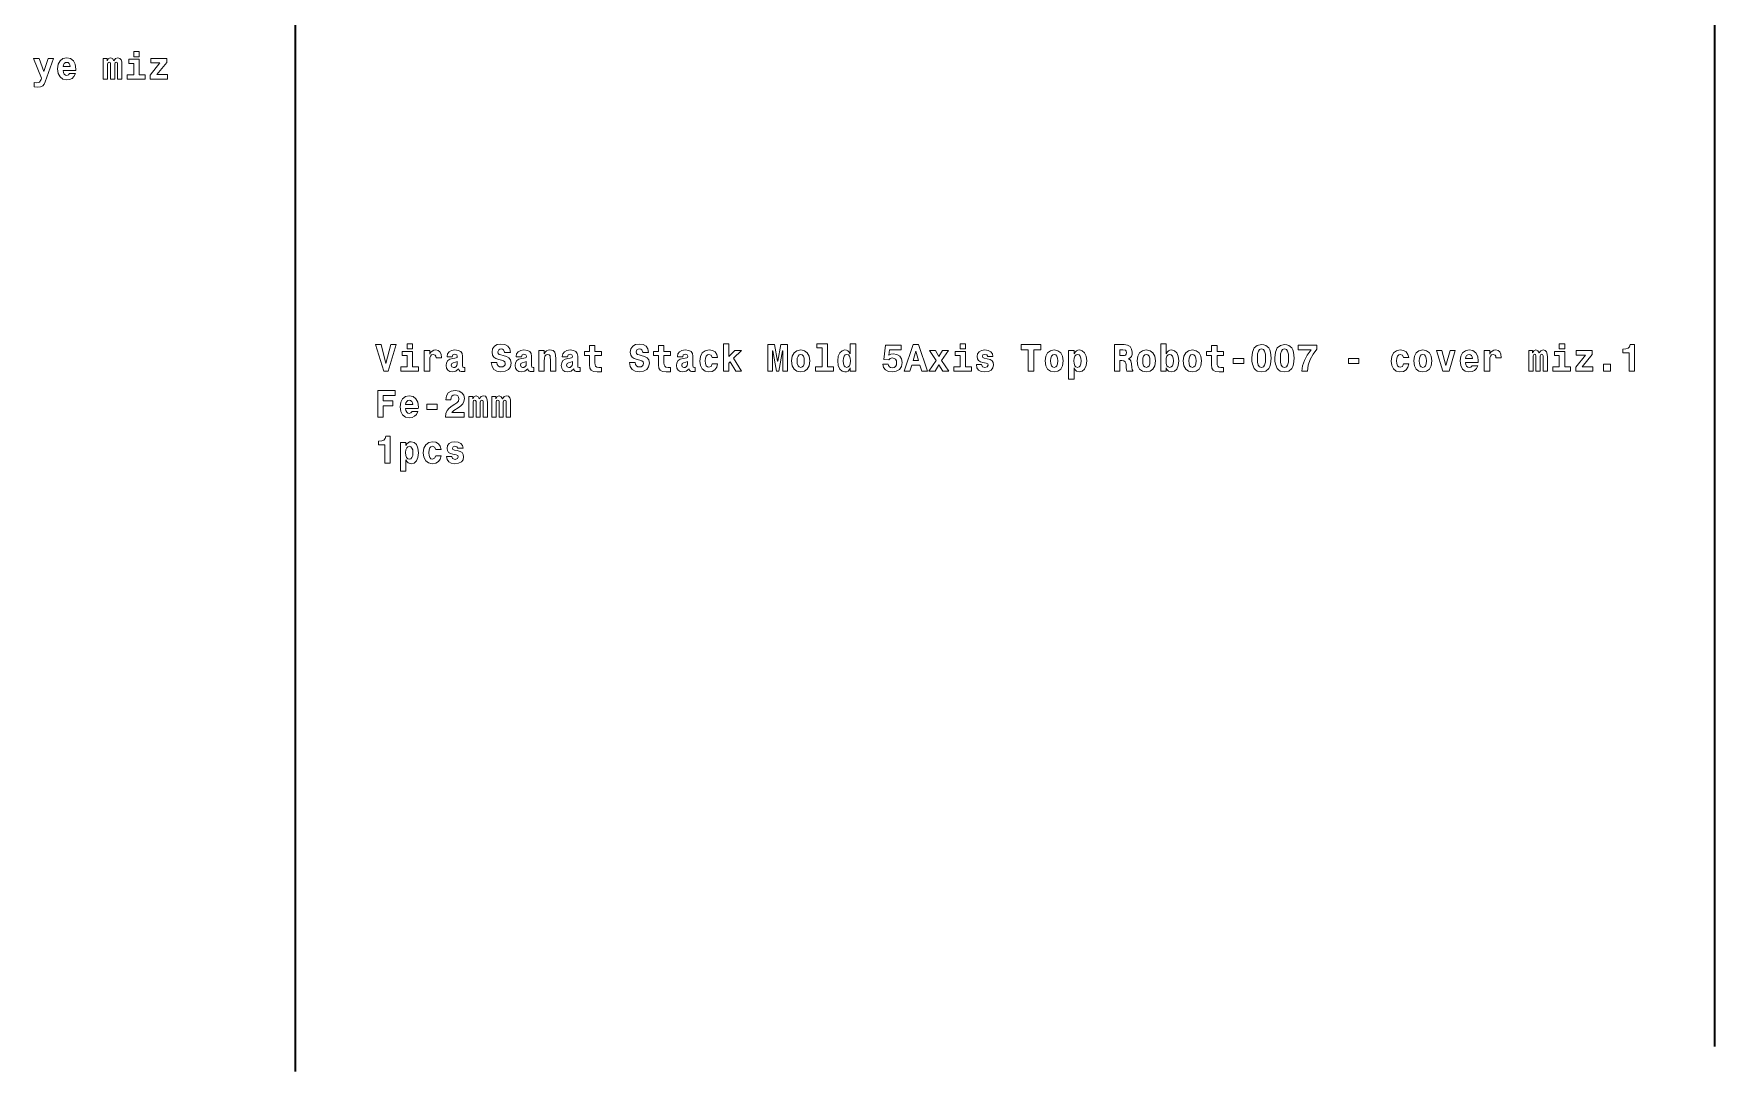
# Model space of a CAD drawing. Extents: x -10871 to 4979, y 1991 to 5869.
# Drawn here: x -8885 to -6987, y 1997 to 3170 of the extents above; entities that cross this region are included whole.
import ezdxf

# ---------------------------------------------------------------- set-up
doc = ezdxf.new("R2010")
doc.units = 0

msp = doc.modelspace()

# ---------------------------------------------------------------- linework, layer by layer
at = {"color": 7, "lineweight": 35}
for p, q in [((-8589.6, 4792.5), (-8589.6, 1997.3)), ((-6986.6, 4787.9), (-6986.6, 2025.4))]:
    msp.add_line(p, q, dxfattribs=at)
at = {"color": 7, "lineweight": 13}
for points in [[(-8884.2, 3109.8), (-8880.3, 3109.3), (-8877, 3109.7), (-8874.7, 3110.7), (-8873.1, 3112.6), (-8871.8, 3115.3), (-8862.3, 3141.6), (-8868.5, 3141.6), (-8873.3, 3126.9), (-8878.7, 3141.6), (-8884.9, 3141.6), (-8876, 3119.4), (-8876.6, 3118), (-8878.3, 3115.1), (-8879.5, 3114.4), (-8881.3, 3114.2), (-8884.2, 3114.7)], [(-8844.3, 3124.6), (-8845.6, 3123.1), (-8847.4, 3122.6), (-8849.1, 3123), (-8850.4, 3124), (-8851.3, 3125.7), (-8851.7, 3128.1), (-8837.3, 3128.1), (-8837.2, 3129.7), (-8837.9, 3135.1), (-8839.9, 3139.2), (-8843.2, 3141.6), (-8847.6, 3142.4), (-8851.8, 3141.5), (-8855, 3139.1), (-8857.1, 3135.2), (-8857.8, 3130), (-8857.1, 3124.7), (-8855, 3120.8), (-8851.9, 3118.4), (-8847.7, 3117.6), (-8844.3, 3118), (-8841.5, 3119.2), (-8839.4, 3121.4), (-8837.8, 3124.6)], [(-8843.6, 3132.6), (-8851.6, 3132.6), (-8851.3, 3134.5), (-8850.4, 3136.1), (-8849.1, 3137), (-8847.6, 3137.3), (-8846, 3137), (-8844.7, 3136.1), (-8844, 3134.6)], [(-8790.1, 3135.6), (-8790.1, 3118.4), (-8785.2, 3118.4), (-8785.2, 3134.4), (-8785.4, 3137.8), (-8786.1, 3140.3), (-8787.5, 3141.8), (-8789.9, 3142.4), (-8792.3, 3141.5), (-8794.4, 3139), (-8795.8, 3141.5), (-8798.1, 3142.4), (-8800.3, 3141.5), (-8801.8, 3139.1), (-8801.8, 3141.6), (-8806.3, 3141.6), (-8806.3, 3118.4), (-8801.4, 3118.4), (-8801.4, 3135.4), (-8800.9, 3137), (-8799.5, 3137.5), (-8798.5, 3137.1), (-8798.1, 3135.9), (-8798.1, 3118.4), (-8793.3, 3118.4), (-8793.3, 3135.4), (-8792.8, 3137), (-8791.4, 3137.5), (-8790.4, 3137.1), (-8790.1, 3135.9)], [(-8758.9, 3123.2), (-8765.6, 3123.2), (-8765.6, 3140.8), (-8777.3, 3140.8), (-8777.3, 3136), (-8771.7, 3136), (-8771.7, 3123.2), (-8779.1, 3123.2), (-8779.1, 3118.4), (-8758.9, 3118.4)], [(-8771.7, 3149.4), (-8771.7, 3143.5), (-8765.6, 3143.5), (-8765.6, 3149.4)], [(-8734.5, 3137.3), (-8734.5, 3141.6), (-8752.5, 3141.6), (-8752.5, 3136.6), (-8742.3, 3136.6), (-8753.2, 3122.9), (-8753.2, 3118.4), (-8733.9, 3118.4), (-8733.9, 3123.4), (-8745.7, 3123.4)], [(-8492.4, 2818.4), (-8498.7, 2818.4), (-8489.5, 2788.4), (-8484.4, 2788.4), (-8475.3, 2818.4), (-8481.6, 2818.4), (-8487, 2797.2)], [(-8450.2, 2793.2), (-8456.9, 2793.2), (-8456.9, 2810.8), (-8468.6, 2810.8), (-8468.6, 2806), (-8463, 2806), (-8463, 2793.2), (-8470.3, 2793.2), (-8470.3, 2788.4), (-8450.2, 2788.4)], [(-8463, 2819.4), (-8463, 2813.5), (-8456.9, 2813.5), (-8456.9, 2819.4)], [(-8443.7, 2811.6), (-8443.7, 2788.4), (-8437.4, 2788.4), (-8437.4, 2800.2), (-8437.3, 2803.3), (-8436.7, 2805.5), (-8435.5, 2806.9), (-8433.5, 2807.4), (-8431.3, 2806.4), (-8430.7, 2805.2), (-8430.4, 2803.6), (-8430.4, 2803.5), (-8424.4, 2803.5), (-8424.4, 2803.9), (-8424.8, 2807.6), (-8426, 2810.2), (-8427.9, 2811.8), (-8430.7, 2812.4), (-8433, 2812.1), (-8434.8, 2811.2), (-8436.3, 2809.7), (-8437.4, 2807.7), (-8437.4, 2811.6)], [(-8412.1, 2804.6), (-8411.4, 2806.8), (-8409.2, 2807.6), (-8407.1, 2807), (-8406.5, 2805.3), (-8406.7, 2803.9), (-8407.6, 2803.3), (-8409.1, 2803), (-8411.6, 2802.8), (-8414.8, 2801.9), (-8417.2, 2800.3), (-8418.6, 2798), (-8419.1, 2795), (-8418.6, 2791.9), (-8417.2, 2789.5), (-8414.9, 2788.1), (-8411.8, 2787.6), (-8408.1, 2788.5), (-8404.9, 2791.2), (-8404.4, 2789.6), (-8403.5, 2788.6), (-8402.2, 2788.1), (-8400.3, 2787.9), (-8397.9, 2788.2), (-8397.9, 2792.7), (-8398.9, 2792.6), (-8400.3, 2793.1), (-8400.5, 2794.9), (-8400.5, 2805.2), (-8401.1, 2808.3), (-8402.6, 2810.6), (-8405.3, 2811.9), (-8409.2, 2812.4), (-8412.9, 2811.8), (-8415.7, 2810.3), (-8417.4, 2808), (-8418, 2804.9), (-8418, 2804.6)], [(-8346.5, 2809.4), (-8347.2, 2813.5), (-8349.3, 2816.6), (-8352.6, 2818.5), (-8357.2, 2819.1), (-8361.3, 2818.5), (-8364.4, 2816.5), (-8366.5, 2813.5), (-8367.2, 2809.7), (-8366.7, 2806.5), (-8365.3, 2804.2), (-8362.8, 2802.6), (-8359.4, 2801.5), (-8356.4, 2800.8), (-8354.1, 2800), (-8352.7, 2799), (-8352.2, 2797.2), (-8352.5, 2795.5), (-8353.4, 2794.3), (-8354.9, 2793.4), (-8356.9, 2793.2), (-8358.8, 2793.5), (-8360.3, 2794.5), (-8361.3, 2796.1), (-8361.7, 2798.3), (-8368.1, 2798.3), (-8367.2, 2793.7), (-8365, 2790.4), (-8361.6, 2788.3), (-8357.1, 2787.6), (-8352.2, 2788.3), (-8348.7, 2790.2), (-8346.4, 2793.4), (-8345.6, 2797.5), (-8346.3, 2801.2), (-8348.1, 2803.5), (-8351, 2805.1), (-8354.8, 2806.1), (-8357.3, 2806.7), (-8359.1, 2807.4), (-8360.2, 2808.4), (-8360.6, 2810.1), (-8359.6, 2812.6), (-8358.4, 2813.3), (-8356.8, 2813.6), (-8355.3, 2813.3), (-8354.1, 2812.5), (-8353.1, 2809.8), (-8353.1, 2809.4)], [(-8334, 2804.6), (-8333.3, 2806.8), (-8331.1, 2807.6), (-8329.1, 2807), (-8328.4, 2805.3), (-8328.6, 2803.9), (-8329.5, 2803.3), (-8331.1, 2803), (-8333.5, 2802.8), (-8336.8, 2801.9), (-8339.1, 2800.3), (-8340.6, 2798), (-8341.1, 2795), (-8340.6, 2791.9), (-8339.1, 2789.5), (-8336.9, 2788.1), (-8333.7, 2787.6), (-8330, 2788.5), (-8326.8, 2791.2), (-8326.3, 2789.6), (-8325.4, 2788.6), (-8324.1, 2788.1), (-8322.2, 2787.9), (-8319.8, 2788.2), (-8319.8, 2792.7), (-8320.8, 2792.6), (-8322.2, 2793.1), (-8322.5, 2794.9), (-8322.5, 2805.2), (-8323, 2808.3), (-8324.5, 2810.6), (-8327.3, 2811.9), (-8331.1, 2812.4), (-8334.8, 2811.8), (-8337.6, 2810.3), (-8339.4, 2808), (-8339.9, 2804.9), (-8339.9, 2804.6)], [(-8314.4, 2811.6), (-8314.4, 2788.4), (-8308.2, 2788.4), (-8308.2, 2799.9), (-8308, 2803.1), (-8307.4, 2805.3), (-8306.1, 2806.7), (-8304.2, 2807.1), (-8302.6, 2806.7), (-8301.7, 2805.6), (-8301.4, 2803.7), (-8301.3, 2801.3), (-8301.3, 2788.4), (-8295.1, 2788.4), (-8295.1, 2802.5), (-8295.4, 2806.6), (-8296.2, 2809.7), (-8298.2, 2811.7), (-8301.8, 2812.4), (-8303.8, 2812.1), (-8305.6, 2811.3), (-8307, 2810), (-8308.2, 2808), (-8308.2, 2811.6)], [(-8282, 2804.6), (-8281.3, 2806.8), (-8279.1, 2807.6), (-8277, 2807), (-8276.3, 2805.3), (-8276.6, 2803.9), (-8277.5, 2803.3), (-8279, 2803), (-8281.4, 2802.8), (-8284.7, 2801.9), (-8287.1, 2800.3), (-8288.5, 2798), (-8289, 2795), (-8288.5, 2791.9), (-8287.1, 2789.5), (-8284.8, 2788.1), (-8281.7, 2787.6), (-8278, 2788.5), (-8274.7, 2791.2), (-8274.3, 2789.6), (-8273.4, 2788.6), (-8272.1, 2788.1), (-8270.2, 2787.9), (-8267.7, 2788.2), (-8267.7, 2792.7), (-8268.8, 2792.6), (-8270.2, 2793.1), (-8270.4, 2794.9), (-8270.4, 2805.2), (-8270.9, 2808.3), (-8272.5, 2810.6), (-8275.2, 2811.9), (-8279.1, 2812.4), (-8282.8, 2811.8), (-8285.5, 2810.3), (-8287.3, 2808), (-8287.9, 2804.9), (-8287.9, 2804.6)], [(-8243.7, 2810.8), (-8251.1, 2810.8), (-8251.1, 2817.6), (-8257.1, 2817.6), (-8257.1, 2810.8), (-8262.9, 2810.8), (-8262.9, 2806), (-8257.1, 2806), (-8257.1, 2795.6), (-8256.8, 2791.9), (-8255.4, 2789.4), (-8252.7, 2788), (-8248.6, 2787.6), (-8243.7, 2787.8), (-8243.7, 2792.7), (-8246.5, 2792.5), (-8248.8, 2792.9), (-8250.2, 2793.9), (-8250.9, 2795.6), (-8251.1, 2797.8), (-8251.1, 2806), (-8243.7, 2806)], [(-8190.4, 2809.4), (-8191.1, 2813.5), (-8193.2, 2816.6), (-8196.5, 2818.5), (-8201, 2819.1), (-8205.1, 2818.5), (-8208.3, 2816.5), (-8210.3, 2813.5), (-8211, 2809.7), (-8210.5, 2806.5), (-8209.1, 2804.2), (-8206.7, 2802.6), (-8203.2, 2801.5), (-8200.3, 2800.8), (-8198, 2800), (-8196.5, 2799), (-8196, 2797.2), (-8196.4, 2795.5), (-8197.3, 2794.3), (-8198.8, 2793.4), (-8200.7, 2793.2), (-8202.6, 2793.5), (-8204.2, 2794.5), (-8205.1, 2796.1), (-8205.5, 2798.3), (-8212, 2798.3), (-8211.1, 2793.7), (-8208.9, 2790.4), (-8205.4, 2788.3), (-8201, 2787.6), (-8196.1, 2788.3), (-8192.5, 2790.2), (-8190.3, 2793.4), (-8189.5, 2797.5), (-8190.1, 2801.2), (-8192, 2803.5), (-8194.9, 2805.1), (-8198.7, 2806.1), (-8201.2, 2806.7), (-8203, 2807.4), (-8204.1, 2808.4), (-8204.5, 2810.1), (-8203.5, 2812.6), (-8202.3, 2813.3), (-8200.7, 2813.6), (-8199.2, 2813.3), (-8198, 2812.5), (-8196.9, 2809.8), (-8196.9, 2809.4)], [(-8165.6, 2810.8), (-8173, 2810.8), (-8173, 2817.6), (-8179.1, 2817.6), (-8179.1, 2810.8), (-8184.9, 2810.8), (-8184.9, 2806), (-8179.1, 2806), (-8179.1, 2795.6), (-8178.7, 2791.9), (-8177.3, 2789.4), (-8174.7, 2788), (-8170.5, 2787.6), (-8165.6, 2787.8), (-8165.6, 2792.7), (-8168.4, 2792.5), (-8170.8, 2792.9), (-8172.2, 2793.9), (-8172.8, 2795.6), (-8173, 2797.8), (-8173, 2806), (-8165.6, 2806)], [(-8151.8, 2804.6), (-8151.2, 2806.8), (-8148.9, 2807.6), (-8146.9, 2807), (-8146.2, 2805.3), (-8146.5, 2803.9), (-8147.3, 2803.3), (-8148.9, 2803), (-8151.3, 2802.8), (-8154.6, 2801.9), (-8157, 2800.3), (-8158.4, 2798), (-8158.9, 2795), (-8158.4, 2791.9), (-8157, 2789.5), (-8154.7, 2788.1), (-8151.6, 2787.6), (-8147.9, 2788.5), (-8144.6, 2791.2), (-8144.1, 2789.6), (-8143.2, 2788.6), (-8141.9, 2788.1), (-8140.1, 2787.9), (-8137.6, 2788.2), (-8137.6, 2792.7), (-8138.7, 2792.6), (-8140, 2793.1), (-8140.3, 2794.9), (-8140.3, 2805.2), (-8140.8, 2808.3), (-8142.4, 2810.6), (-8145.1, 2811.9), (-8148.9, 2812.4), (-8152.7, 2811.8), (-8155.4, 2810.3), (-8157.2, 2808), (-8157.8, 2804.9), (-8157.8, 2804.6)], [(-8118.5, 2796.7), (-8119.7, 2793.8), (-8122.2, 2792.8), (-8123.9, 2793.2), (-8125.2, 2794.6), (-8126, 2796.9), (-8126.3, 2800), (-8126, 2803.2), (-8125.2, 2805.4), (-8123.9, 2806.8), (-8122.2, 2807.3), (-8119.7, 2806.4), (-8118.6, 2803.9), (-8112.5, 2803.9), (-8113.4, 2807.4), (-8115.3, 2810.1), (-8118.3, 2811.8), (-8122.1, 2812.4), (-8126.4, 2811.5), (-8129.7, 2809), (-8131.8, 2805.1), (-8132.5, 2799.9), (-8131.8, 2794.8), (-8129.8, 2790.9), (-8126.6, 2788.4), (-8122.4, 2787.6), (-8118.5, 2788.2), (-8115.4, 2790), (-8113.4, 2792.9), (-8112.5, 2796.7)], [(-8105.8, 2819.4), (-8105.8, 2788.4), (-8099.8, 2788.4), (-8099.8, 2797.4), (-8098.2, 2799.1), (-8092, 2788.4), (-8085.3, 2788.4), (-8094.3, 2803), (-8085.6, 2811.6), (-8093.1, 2811.6), (-8099.8, 2804.8), (-8099.8, 2819.4)], [(-8055.6, 2818.4), (-8055.6, 2788.4), (-8050.5, 2788.4), (-8050.5, 2811.5), (-8050, 2811.5), (-8045.8, 2788.4), (-8043.4, 2788.4), (-8039.3, 2811.5), (-8038.7, 2811.5), (-8038.7, 2788.4), (-8033.6, 2788.4), (-8033.6, 2818.4), (-8041.1, 2818.4), (-8044.5, 2799.9), (-8044.7, 2799.9), (-8048.1, 2818.4)], [(-8028.9, 2800), (-8028.2, 2794.6), (-8026.1, 2790.7), (-8022.9, 2788.4), (-8018.6, 2787.6), (-8014.3, 2788.4), (-8011.1, 2790.7), (-8009, 2794.6), (-8008.3, 2800), (-8009, 2805.2), (-8011.1, 2809.2), (-8014.3, 2811.5), (-8018.6, 2812.4), (-8022.9, 2811.5), (-8026.1, 2809.2), (-8028.2, 2805.2)], [(-8000.2, 2814.6), (-7994.5, 2814.6), (-7994.5, 2793.2), (-8001.7, 2793.2), (-8001.7, 2788.4), (-7981.5, 2788.4), (-7981.5, 2793.2), (-7988.4, 2793.2), (-7988.4, 2819.4), (-8000.2, 2819.4)], [(-7962.6, 2792), (-7962.6, 2788.4), (-7956.4, 2788.4), (-7956.4, 2819.4), (-7962.6, 2819.4), (-7962.6, 2808), (-7963.8, 2810), (-7965.2, 2811.4), (-7966.7, 2812.1), (-7968.6, 2812.4), (-7971.8, 2811.5), (-7974.4, 2809.1), (-7976.1, 2805.2), (-7976.7, 2800), (-7976.1, 2794.7), (-7974.4, 2790.8), (-7971.8, 2788.4), (-7968.6, 2787.6), (-7966.7, 2787.8), (-7965.1, 2788.6), (-7963.8, 2790)], [(-7919.8, 2796.5), (-7925.7, 2796.5), (-7924.9, 2792.7), (-7922.7, 2789.9), (-7919.5, 2788.2), (-7915.3, 2787.5), (-7910.6, 2788.3), (-7907, 2790.4), (-7904.8, 2793.8), (-7903.9, 2798.2), (-7904.7, 2802.2), (-7906.7, 2805.4), (-7909.9, 2807.4), (-7914, 2808.1), (-7916.9, 2807.7), (-7919.1, 2806.6), (-7918.4, 2812.6), (-7905.3, 2812.6), (-7905.3, 2817.7), (-7922.7, 2817.7), (-7924.6, 2801.5), (-7919.2, 2801.2), (-7917.6, 2802.8), (-7915.2, 2803.3), (-7913.1, 2802.9), (-7911.5, 2801.8), (-7910.5, 2800.1), (-7910.2, 2797.9), (-7910.5, 2795.5), (-7911.5, 2793.7), (-7913.1, 2792.7), (-7915.3, 2792.3), (-7917.1, 2792.6), (-7918.4, 2793.4), (-7919.4, 2794.7)], [(-7891.4, 2818.4), (-7901.6, 2788.4), (-7895.2, 2788.4), (-7893.2, 2795.2), (-7884, 2795.2), (-7881.8, 2788.4), (-7875.4, 2788.4), (-7885.5, 2818.4)], [(-7888.5, 2810.9), (-7885.5, 2800.3), (-7891.6, 2800.3)], [(-7865.5, 2800.3), (-7873.8, 2788.4), (-7866.9, 2788.4), (-7862.4, 2795.7), (-7858, 2788.4), (-7851.1, 2788.4), (-7859.4, 2800.3), (-7851.7, 2811.6), (-7858.5, 2811.6), (-7862.5, 2804.9), (-7866.4, 2811.6), (-7873.2, 2811.6)], [(-7825.6, 2793.2), (-7832.3, 2793.2), (-7832.3, 2810.8), (-7844, 2810.8), (-7844, 2806), (-7838.4, 2806), (-7838.4, 2793.2), (-7845.8, 2793.2), (-7845.8, 2788.4), (-7825.6, 2788.4)], [(-7838.4, 2819.4), (-7838.4, 2813.5), (-7832.3, 2813.5), (-7832.3, 2819.4)], [(-7809.1, 2797.6), (-7807.4, 2796.8), (-7806.8, 2795.2), (-7807.8, 2793.3), (-7810.5, 2792.6), (-7813.2, 2793.4), (-7814.2, 2795.9), (-7820.1, 2795.9), (-7819.5, 2792.3), (-7817.6, 2789.7), (-7814.6, 2788.1), (-7810.6, 2787.6), (-7806.4, 2788.1), (-7803.3, 2789.7), (-7801.4, 2792.2), (-7800.7, 2795.5), (-7801.2, 2798.1), (-7802.5, 2800.1), (-7804.7, 2801.6), (-7807.8, 2802.4), (-7811.2, 2803), (-7812.8, 2803.7), (-7813.4, 2805.3), (-7812.7, 2806.8), (-7810.6, 2807.4), (-7808.3, 2806.7), (-7807.3, 2805.1), (-7801.4, 2805.1), (-7801.4, 2805.1), (-7802, 2808.1), (-7803.9, 2810.4), (-7806.8, 2811.8), (-7810.6, 2812.4), (-7814.4, 2811.8), (-7817.1, 2810.3), (-7818.9, 2808), (-7819.4, 2805), (-7819, 2802.5), (-7817.7, 2800.5), (-7815.6, 2799), (-7812.8, 2798.2)], [(-7761.5, 2812.7), (-7761.5, 2788.4), (-7755.2, 2788.4), (-7755.2, 2812.7), (-7747.3, 2812.7), (-7747.3, 2818.4), (-7769.5, 2818.4), (-7769.5, 2812.7)], [(-7742.6, 2800), (-7741.9, 2794.6), (-7739.9, 2790.7), (-7736.6, 2788.4), (-7732.3, 2787.6), (-7728, 2788.4), (-7724.8, 2790.7), (-7722.8, 2794.6), (-7722, 2800), (-7722.8, 2805.2), (-7724.8, 2809.2), (-7728.1, 2811.5), (-7732.4, 2812.4), (-7736.6, 2811.5), (-7739.9, 2809.2), (-7741.9, 2805.2)], [(-7716, 2811.6), (-7716, 2779.4), (-7709.8, 2779.4), (-7709.8, 2792), (-7708.6, 2790), (-7707.2, 2788.6), (-7703.8, 2787.6), (-7700.5, 2788.4), (-7698, 2790.8), (-7696.3, 2794.7), (-7695.6, 2800), (-7696.3, 2805.2), (-7698, 2809.1), (-7700.5, 2811.5), (-7703.8, 2812.4), (-7705.7, 2812.1), (-7707.2, 2811.4), (-7708.6, 2810), (-7709.8, 2808), (-7709.8, 2811.6)], [(-7664.3, 2818.4), (-7664.3, 2788.4), (-7658, 2788.4), (-7658, 2800.3), (-7655.9, 2800.3), (-7653.6, 2800), (-7652.1, 2799.1), (-7651.4, 2797.6), (-7651.1, 2795.5), (-7650.9, 2792.4), (-7650.7, 2790), (-7650.1, 2788.4), (-7643.3, 2788.4), (-7643.3, 2789.2), (-7644.3, 2790.4), (-7644.6, 2792.7), (-7644.9, 2796.7), (-7645.6, 2800.2), (-7646.6, 2801.4), (-7648.2, 2802.2), (-7646.4, 2803.4), (-7645.1, 2805.1), (-7644.4, 2807.1), (-7644.2, 2809.7), (-7644.8, 2813.4), (-7646.5, 2816.1), (-7649.4, 2817.8), (-7653.3, 2818.4)], [(-7658, 2812.7), (-7654.6, 2812.7), (-7651.7, 2812), (-7651, 2811), (-7650.7, 2809.5), (-7651, 2807.7), (-7651.7, 2806.6), (-7653, 2806.1), (-7654.9, 2806), (-7658, 2806)], [(-7638.5, 2800), (-7637.8, 2794.6), (-7635.8, 2790.7), (-7632.6, 2788.4), (-7628.2, 2787.6), (-7623.9, 2788.4), (-7620.7, 2790.7), (-7618.7, 2794.6), (-7617.9, 2800), (-7618.7, 2805.2), (-7620.7, 2809.2), (-7624, 2811.5), (-7628.3, 2812.4), (-7632.6, 2811.5), (-7635.8, 2809.2), (-7637.8, 2805.2)], [(-7611.9, 2819.4), (-7611.9, 2788.4), (-7605.7, 2788.4), (-7605.7, 2792), (-7604.5, 2790), (-7603.2, 2788.6), (-7599.7, 2787.6), (-7596.5, 2788.4), (-7593.9, 2790.8), (-7592.2, 2794.7), (-7591.5, 2800), (-7592.2, 2805.2), (-7593.9, 2809.1), (-7596.5, 2811.5), (-7599.7, 2812.4), (-7601.6, 2812.1), (-7603.2, 2811.4), (-7604.5, 2810), (-7605.7, 2808), (-7605.7, 2819.4)], [(-7586.5, 2800), (-7585.8, 2794.6), (-7583.7, 2790.7), (-7580.5, 2788.4), (-7576.2, 2787.6), (-7571.9, 2788.4), (-7568.7, 2790.7), (-7566.6, 2794.6), (-7565.9, 2800), (-7566.6, 2805.2), (-7568.7, 2809.2), (-7571.9, 2811.5), (-7576.2, 2812.4), (-7580.5, 2811.5), (-7583.7, 2809.2), (-7585.8, 2805.2)], [(-7541, 2810.8), (-7548.4, 2810.8), (-7548.4, 2817.6), (-7554.5, 2817.6), (-7554.5, 2810.8), (-7560.3, 2810.8), (-7560.3, 2806), (-7554.5, 2806), (-7554.5, 2795.6), (-7554.1, 2791.9), (-7552.8, 2789.4), (-7550.1, 2788), (-7546, 2787.6), (-7541, 2787.8), (-7541, 2792.7), (-7543.9, 2792.5), (-7546.2, 2792.9), (-7547.6, 2793.9), (-7548.3, 2795.6), (-7548.4, 2797.8), (-7548.4, 2806), (-7541, 2806)], [(-7509, 2803.5), (-7508.9, 2799.7), (-7508.4, 2796.4), (-7506.4, 2791.5), (-7504.9, 2789.8), (-7503, 2788.5), (-7498.1, 2787.6), (-7493.3, 2788.5), (-7489.9, 2791.4), (-7488.8, 2793.6), (-7487.9, 2796.2), (-7487.2, 2803), (-7487.9, 2809.8), (-7488.8, 2812.5), (-7489.9, 2814.7), (-7493.4, 2817.6), (-7495.6, 2818.3), (-7498.1, 2818.6), (-7502.9, 2817.6), (-7506.3, 2814.7), (-7508.4, 2810)], [(-7498.2, 2813.5), (-7496, 2812.9), (-7494.6, 2810.9), (-7493.8, 2807.7), (-7493.5, 2803.1), (-7493.8, 2798.4), (-7494.6, 2795.2), (-7496, 2793.2), (-7498.2, 2792.6), (-7500.4, 2793.2), (-7501.8, 2795.2), (-7502.6, 2798.6), (-7502.8, 2803.4), (-7502.5, 2807.9), (-7501.7, 2811), (-7500.3, 2812.9)], [(-7483, 2803.5), (-7482.9, 2799.7), (-7482.4, 2796.4), (-7480.4, 2791.5), (-7478.9, 2789.8), (-7477, 2788.5), (-7472.1, 2787.6), (-7467.3, 2788.5), (-7463.9, 2791.4), (-7462.8, 2793.6), (-7461.9, 2796.2), (-7461.2, 2803), (-7461.9, 2809.8), (-7462.8, 2812.5), (-7463.9, 2814.7), (-7467.3, 2817.6), (-7469.5, 2818.3), (-7472.1, 2818.6), (-7476.8, 2817.6), (-7480.3, 2814.7), (-7482.3, 2810)], [(-7472.1, 2813.5), (-7470, 2812.9), (-7468.6, 2810.9), (-7467.8, 2807.7), (-7467.5, 2803.1), (-7467.8, 2798.4), (-7468.6, 2795.2), (-7470, 2793.2), (-7472.1, 2792.6), (-7474.3, 2793.2), (-7475.8, 2795.2), (-7476.5, 2798.6), (-7476.8, 2803.4), (-7476.5, 2807.9), (-7475.7, 2811), (-7474.3, 2812.9)], [(-7452.6, 2788.4), (-7446.3, 2788.4), (-7445.3, 2795.2), (-7443.2, 2801.6), (-7439.9, 2807.5), (-7435.5, 2813.2), (-7435.5, 2817.7), (-7456.9, 2817.7), (-7456.9, 2812.6), (-7442, 2812.6), (-7446.4, 2806.6), (-7449.7, 2800.6), (-7451.7, 2794.5)], [(-7337.8, 2796.7), (-7339, 2793.8), (-7341.5, 2792.8), (-7343.2, 2793.2), (-7344.5, 2794.6), (-7345.3, 2796.9), (-7345.6, 2800), (-7345.3, 2803.2), (-7344.5, 2805.4), (-7343.2, 2806.8), (-7341.5, 2807.3), (-7339, 2806.4), (-7337.9, 2803.9), (-7331.8, 2803.9), (-7332.7, 2807.4), (-7334.6, 2810.1), (-7337.6, 2811.8), (-7341.4, 2812.4), (-7345.7, 2811.5), (-7349, 2809), (-7351.1, 2805.1), (-7351.8, 2799.9), (-7351.1, 2794.8), (-7349.1, 2790.9), (-7346, 2788.4), (-7341.8, 2787.6), (-7337.8, 2788.2), (-7334.7, 2790), (-7332.7, 2792.9), (-7331.8, 2796.7)], [(-7326.2, 2800), (-7325.5, 2794.6), (-7323.5, 2790.7), (-7320.3, 2788.4), (-7316, 2787.6), (-7311.7, 2788.4), (-7308.4, 2790.7), (-7306.4, 2794.6), (-7305.7, 2800), (-7306.4, 2805.2), (-7308.4, 2809.2), (-7311.7, 2811.5), (-7316, 2812.4), (-7320.3, 2811.5), (-7323.5, 2809.2), (-7325.5, 2805.2)], [(-7300.4, 2811.6), (-7293.5, 2788.4), (-7286.3, 2788.4), (-7279.5, 2811.6), (-7285.2, 2811.6), (-7289.8, 2794.9), (-7294.6, 2811.6)], [(-7260.4, 2794.6), (-7261.7, 2793.1), (-7263.6, 2792.6), (-7265.2, 2793), (-7266.5, 2794), (-7267.4, 2795.7), (-7267.9, 2798.1), (-7253.4, 2798.1), (-7253.4, 2799.7), (-7254, 2805.1), (-7256.1, 2809.2), (-7259.3, 2811.6), (-7263.7, 2812.4), (-7267.9, 2811.5), (-7271.2, 2809.1), (-7273.2, 2805.2), (-7273.9, 2800), (-7273.2, 2794.7), (-7271.2, 2790.8), (-7268, 2788.4), (-7263.9, 2787.6), (-7260.4, 2788), (-7257.6, 2789.2), (-7255.5, 2791.4), (-7253.9, 2794.6)], [(-7246.6, 2811.6), (-7246.6, 2788.4), (-7240.4, 2788.4), (-7240.4, 2800.2), (-7240.3, 2803.3), (-7239.6, 2805.5), (-7238.4, 2806.9), (-7236.4, 2807.4), (-7234.2, 2806.4), (-7233.6, 2805.2), (-7233.4, 2803.6), (-7233.4, 2803.5), (-7227.4, 2803.5), (-7227.4, 2803.9), (-7227.8, 2807.6), (-7228.9, 2810.2), (-7230.8, 2811.8), (-7233.6, 2812.4), (-7235.9, 2812.1), (-7237.7, 2811.2), (-7239.2, 2809.7), (-7240.4, 2807.7), (-7240.4, 2811.6)], [(-7180.2, 2805.6), (-7180.2, 2788.4), (-7175.3, 2788.4), (-7175.3, 2804.4), (-7175.5, 2807.8), (-7176.2, 2810.3), (-7177.6, 2811.8), (-7180, 2812.4), (-7182.5, 2811.5), (-7184.5, 2809), (-7185.9, 2811.5), (-7188.3, 2812.4), (-7190.4, 2811.5), (-7191.9, 2809.1), (-7191.9, 2811.6), (-7196.4, 2811.6), (-7196.4, 2788.4), (-7191.5, 2788.4), (-7191.5, 2805.4), (-7191, 2807), (-7189.6, 2807.5), (-7188.6, 2807.1), (-7188.3, 2805.9), (-7188.3, 2788.4), (-7183.4, 2788.4), (-7183.4, 2805.4), (-7182.9, 2807), (-7181.6, 2807.5), (-7180.6, 2807.1), (-7180.2, 2805.9)], [(-7149, 2793.2), (-7155.7, 2793.2), (-7155.7, 2810.8), (-7167.4, 2810.8), (-7167.4, 2806), (-7161.8, 2806), (-7161.8, 2793.2), (-7169.2, 2793.2), (-7169.2, 2788.4), (-7149, 2788.4)], [(-7161.8, 2819.4), (-7161.8, 2813.5), (-7155.7, 2813.5), (-7155.7, 2819.4)], [(-7124.6, 2807.3), (-7124.6, 2811.6), (-7142.6, 2811.6), (-7142.6, 2806.6), (-7132.4, 2806.6), (-7143.3, 2792.9), (-7143.3, 2788.4), (-7124, 2788.4), (-7124, 2793.4), (-7135.8, 2793.4)], [(-7083, 2809), (-7083, 2788.4), (-7077, 2788.4), (-7077, 2818.6), (-7081.8, 2818.6), (-7082.6, 2816), (-7084.1, 2814.4), (-7086.5, 2813.5), (-7089.9, 2813.3), (-7090.2, 2813.3), (-7090.2, 2809)], [(-8406.5, 2796.7), (-8406.9, 2794.9), (-8407.8, 2793.6), (-8409.1, 2792.7), (-8410.7, 2792.4), (-8412.5, 2793.2), (-8413.2, 2795.1), (-8412.6, 2796.9), (-8411.1, 2797.9), (-8408.4, 2798.4), (-8406.5, 2799.4)], [(-8328.5, 2796.7), (-8328.8, 2794.9), (-8329.7, 2793.6), (-8331.1, 2792.7), (-8332.7, 2792.4), (-8334.4, 2793.2), (-8335.1, 2795.1), (-8334.6, 2796.9), (-8333, 2797.9), (-8330.4, 2798.4), (-8328.5, 2799.4)], [(-8276.4, 2796.7), (-8276.8, 2794.9), (-8277.7, 2793.6), (-8279, 2792.7), (-8280.6, 2792.4), (-8282.4, 2793.2), (-8283, 2795.1), (-8282.5, 2796.9), (-8281, 2797.9), (-8278.3, 2798.4), (-8276.4, 2799.4)], [(-8146.3, 2796.7), (-8146.7, 2794.9), (-8147.6, 2793.6), (-8148.9, 2792.7), (-8150.5, 2792.4), (-8152.3, 2793.2), (-8152.9, 2795.1), (-8152.4, 2796.9), (-8150.9, 2797.9), (-8148.2, 2798.4), (-8146.3, 2799.4)], [(-8018.6, 2807.3), (-8016.8, 2806.8), (-8015.5, 2805.4), (-8014.8, 2803.1), (-8014.5, 2800), (-8014.8, 2796.8), (-8015.5, 2794.6), (-8016.8, 2793.2), (-8018.6, 2792.7), (-8020.3, 2793.2), (-8021.6, 2794.6), (-8022.4, 2796.9), (-8022.7, 2800.2), (-8022.4, 2803.2), (-8021.6, 2805.4), (-8020.3, 2806.8)], [(-7966.5, 2807.2), (-7964.7, 2806.7), (-7963.4, 2805.4), (-7962.6, 2803.1), (-7962.2, 2800), (-7962.6, 2796.8), (-7963.4, 2794.6), (-7964.8, 2793.2), (-7966.5, 2792.7), (-7968.2, 2793.2), (-7969.5, 2794.6), (-7970.3, 2796.8), (-7970.5, 2800), (-7970.3, 2803.1), (-7969.5, 2805.4), (-7968.2, 2806.7)], [(-7732.3, 2807.3), (-7730.6, 2806.8), (-7729.3, 2805.4), (-7728.5, 2803.1), (-7728.2, 2800), (-7728.5, 2796.8), (-7729.3, 2794.6), (-7730.6, 2793.2), (-7732.3, 2792.7), (-7734.1, 2793.2), (-7735.4, 2794.6), (-7736.2, 2796.9), (-7736.4, 2800.2), (-7736.2, 2803.2), (-7735.3, 2805.4), (-7734, 2806.8)], [(-7705.9, 2807.2), (-7704.2, 2806.7), (-7702.9, 2805.4), (-7702.1, 2803.1), (-7701.8, 2800), (-7702.1, 2796.8), (-7702.9, 2794.6), (-7704.2, 2793.2), (-7705.9, 2792.7), (-7707.7, 2793.2), (-7709, 2794.6), (-7709.8, 2796.9), (-7710.1, 2800.2), (-7709.8, 2803.2), (-7709, 2805.4), (-7707.6, 2806.7)], [(-7628.2, 2807.3), (-7626.5, 2806.8), (-7625.2, 2805.4), (-7624.4, 2803.1), (-7624.1, 2800), (-7624.4, 2796.8), (-7625.2, 2794.6), (-7626.5, 2793.2), (-7628.2, 2792.7), (-7630, 2793.2), (-7631.3, 2794.6), (-7632.1, 2796.9), (-7632.3, 2800.2), (-7632.1, 2803.2), (-7631.3, 2805.4), (-7630, 2806.8)], [(-7601.8, 2807.2), (-7600.1, 2806.7), (-7598.8, 2805.4), (-7598, 2803.1), (-7597.7, 2800), (-7598, 2796.8), (-7598.8, 2794.6), (-7600.1, 2793.2), (-7601.8, 2792.7), (-7603.6, 2793.2), (-7604.9, 2794.6), (-7605.7, 2796.9), (-7606, 2800.2), (-7605.7, 2803.2), (-7604.9, 2805.4), (-7603.5, 2806.7)], [(-7576.2, 2807.3), (-7574.5, 2806.8), (-7573.2, 2805.4), (-7572.4, 2803.1), (-7572.1, 2800), (-7572.4, 2796.8), (-7573.2, 2794.6), (-7574.5, 2793.2), (-7576.2, 2792.7), (-7578, 2793.2), (-7579.3, 2794.6), (-7580, 2796.9), (-7580.3, 2800.2), (-7580, 2803.2), (-7579.2, 2805.4), (-7577.9, 2806.8)], [(-7530.1, 2802.9), (-7530.1, 2797.1), (-7518.2, 2797.1), (-7518.2, 2802.9)], [(-7399.9, 2802.9), (-7399.9, 2797.1), (-7388.1, 2797.1), (-7388.1, 2802.9)], [(-7316, 2807.3), (-7314.2, 2806.8), (-7312.9, 2805.4), (-7312.1, 2803.1), (-7311.8, 2800), (-7312.1, 2796.8), (-7312.9, 2794.6), (-7314.2, 2793.2), (-7316, 2792.7), (-7317.7, 2793.2), (-7319, 2794.6), (-7319.8, 2796.9), (-7320.1, 2800.2), (-7319.8, 2803.2), (-7319, 2805.4), (-7317.7, 2806.8)], [(-7259.7, 2802.6), (-7267.8, 2802.6), (-7267.4, 2804.5), (-7266.5, 2806.1), (-7265.2, 2807), (-7263.7, 2807.3), (-7262.1, 2807), (-7260.9, 2806.1), (-7260.1, 2804.6)], [(-7111.7, 2796.3), (-7111.7, 2788.4), (-7103.8, 2788.4), (-7103.8, 2796.3)], [(-8496.2, 2766.5), (-8496.2, 2736.5), (-8490, 2736.5), (-8490, 2749.1), (-8479.3, 2749.1), (-8479.3, 2754.8), (-8490, 2754.8), (-8490, 2760.8), (-8476.6, 2760.8), (-8476.6, 2766.5)], [(-8457.5, 2742.7), (-8458.8, 2741.3), (-8460.6, 2740.7), (-8462.3, 2741.1), (-8463.6, 2742.1), (-8464.5, 2743.8), (-8464.9, 2746.2), (-8450.5, 2746.2), (-8450.4, 2747.8), (-8451.1, 2753.3), (-8453.1, 2757.3), (-8456.4, 2759.7), (-8460.8, 2760.5), (-8465, 2759.7), (-8468.2, 2757.2), (-8470.3, 2753.3), (-8471, 2748.1), (-8470.3, 2742.9), (-8468.2, 2738.9), (-8465.1, 2736.5), (-8460.9, 2735.7), (-8457.5, 2736.1), (-8454.7, 2737.4), (-8452.6, 2739.5), (-8451, 2742.7)], [(-8456.8, 2750.7), (-8464.8, 2750.7), (-8464.5, 2752.7), (-8463.6, 2754.2), (-8462.3, 2755.1), (-8460.8, 2755.5), (-8459.2, 2755.1), (-8457.9, 2754.2), (-8457.2, 2752.7)], [(-8413.8, 2755.9), (-8413.8, 2756.2), (-8413.5, 2758.5), (-8412.6, 2760.2), (-8411.1, 2761.3), (-8409.1, 2761.7), (-8407.2, 2761.3), (-8405.8, 2760.4), (-8404.9, 2759.1), (-8404.6, 2757.3), (-8405.2, 2754.7), (-8406.8, 2752.8), (-8409.2, 2751), (-8412.2, 2749.1), (-8415.6, 2746.5), (-8418, 2743.8), (-8419.4, 2740.5), (-8419.9, 2736.5), (-8398.7, 2736.5), (-8398.7, 2741.6), (-8412.5, 2741.6), (-8411.6, 2742.9), (-8410.2, 2744.1), (-8405.5, 2747.1), (-8402.5, 2749.3), (-8400.3, 2751.6), (-8398.9, 2754.2), (-8398.4, 2757.4), (-8399.1, 2761.2), (-8401.2, 2764.1), (-8404.5, 2766), (-8409, 2766.7), (-8413.4, 2766), (-8416.6, 2763.9), (-8418.7, 2760.5), (-8419.4, 2756), (-8419.4, 2755.9)], [(-8377.3, 2753.7), (-8377.3, 2736.5), (-8372.3, 2736.5), (-8372.3, 2752.5), (-8372.6, 2755.9), (-8373.3, 2758.4), (-8374.7, 2760), (-8377.1, 2760.5), (-8379.5, 2759.7), (-8381.6, 2757.2), (-8382.9, 2759.6), (-8385.3, 2760.5), (-8387.5, 2759.7), (-8389, 2757.2), (-8389, 2759.7), (-8393.4, 2759.7), (-8393.4, 2736.5), (-8388.6, 2736.5), (-8388.6, 2753.5), (-8388.1, 2755.1), (-8386.7, 2755.6), (-8385.7, 2755.2), (-8385.3, 2754), (-8385.3, 2736.5), (-8380.5, 2736.5), (-8380.5, 2753.5), (-8380, 2755.1), (-8378.6, 2755.6), (-8377.6, 2755.2), (-8377.3, 2754)], [(-8351.3, 2753.7), (-8351.3, 2736.5), (-8346.3, 2736.5), (-8346.3, 2752.5), (-8346.5, 2755.9), (-8347.2, 2758.4), (-8348.7, 2760), (-8351, 2760.5), (-8353.5, 2759.7), (-8355.5, 2757.2), (-8356.9, 2759.6), (-8359.3, 2760.5), (-8361.5, 2759.7), (-8363, 2757.2), (-8363, 2759.7), (-8367.4, 2759.7), (-8367.4, 2736.5), (-8362.5, 2736.5), (-8362.5, 2753.5), (-8362.1, 2755.1), (-8360.7, 2755.6), (-8359.6, 2755.2), (-8359.3, 2754), (-8359.3, 2736.5), (-8354.5, 2736.5), (-8354.5, 2753.5), (-8354, 2755.1), (-8352.6, 2755.6), (-8351.6, 2755.2), (-8351.3, 2754)], [(-8440.9, 2751), (-8440.9, 2745.2), (-8429, 2745.2), (-8429, 2751)], [(-8488.2, 2705.3), (-8488.2, 2684.6), (-8482.2, 2684.6), (-8482.2, 2714.8), (-8487.1, 2714.8), (-8487.8, 2712.2), (-8489.3, 2710.6), (-8491.7, 2709.7), (-8495.1, 2709.5), (-8495.4, 2709.5), (-8495.4, 2705.3)], [(-8470.6, 2707.9), (-8470.6, 2675.6), (-8464.5, 2675.6), (-8464.5, 2688.2), (-8463.3, 2686.2), (-8461.9, 2684.8), (-8458.5, 2683.8), (-8455.2, 2684.6), (-8452.6, 2687), (-8450.9, 2691), (-8450.3, 2696.3), (-8450.9, 2701.5), (-8452.6, 2705.4), (-8455.2, 2707.8), (-8458.5, 2708.7), (-8460.4, 2708.4), (-8461.9, 2707.6), (-8463.3, 2706.2), (-8464.5, 2704.3), (-8464.5, 2707.9)], [(-8460.5, 2703.5), (-8458.9, 2703), (-8457.6, 2701.6), (-8456.8, 2699.4), (-8456.5, 2696.3), (-8456.8, 2693.1), (-8457.6, 2690.8), (-8458.9, 2689.4), (-8460.5, 2689), (-8462.3, 2689.4), (-8463.7, 2690.9), (-8464.5, 2693.2), (-8464.8, 2696.4), (-8464.5, 2699.5), (-8463.6, 2701.7), (-8462.3, 2703)], [(-8430.8, 2692.9), (-8432, 2690.1), (-8434.5, 2689), (-8436.2, 2689.5), (-8437.5, 2690.9), (-8438.3, 2693.1), (-8438.5, 2696.3), (-8438.3, 2699.4), (-8437.4, 2701.7), (-8436.2, 2703), (-8434.5, 2703.5), (-8432, 2702.6), (-8430.8, 2700.1), (-8424.7, 2700.1), (-8425.6, 2703.7), (-8427.6, 2706.4), (-8430.5, 2708.1), (-8434.3, 2708.7), (-8438.7, 2707.8), (-8441.9, 2705.2), (-8444.1, 2701.3), (-8444.8, 2696.2), (-8444.1, 2691.1), (-8442.1, 2687.2), (-8438.9, 2684.7), (-8434.7, 2683.8), (-8430.7, 2684.5), (-8427.7, 2686.2), (-8425.6, 2689.1), (-8424.7, 2692.9)], [(-8407.6, 2693.8), (-8405.9, 2693), (-8405.3, 2691.5), (-8406.3, 2689.6), (-8409, 2688.8), (-8411.7, 2689.7), (-8412.7, 2692.1), (-8418.6, 2692.1), (-8418, 2688.6), (-8416.1, 2685.9), (-8413.2, 2684.4), (-8409.1, 2683.8), (-8404.9, 2684.4), (-8401.8, 2685.9), (-8399.9, 2688.4), (-8399.3, 2691.8), (-8399.8, 2694.4), (-8401.1, 2696.4), (-8403.3, 2697.8), (-8406.4, 2698.7), (-8409.7, 2699.2), (-8411.3, 2700), (-8411.9, 2701.5), (-8411.2, 2703), (-8409.2, 2703.7), (-8406.8, 2703), (-8405.9, 2701.3), (-8399.9, 2701.3), (-8399.9, 2701.4), (-8400.6, 2704.3), (-8402.4, 2706.6), (-8405.3, 2708.1), (-8409.1, 2708.6), (-8412.9, 2708.1), (-8415.7, 2706.6), (-8417.4, 2704.3), (-8418, 2701.2), (-8417.5, 2698.7), (-8416.2, 2696.7), (-8414.1, 2695.3), (-8411.3, 2694.5)]]:
    msp.add_lwpolyline(points, close=True, dxfattribs=at)

doc.saveas('drawing.dxf')
